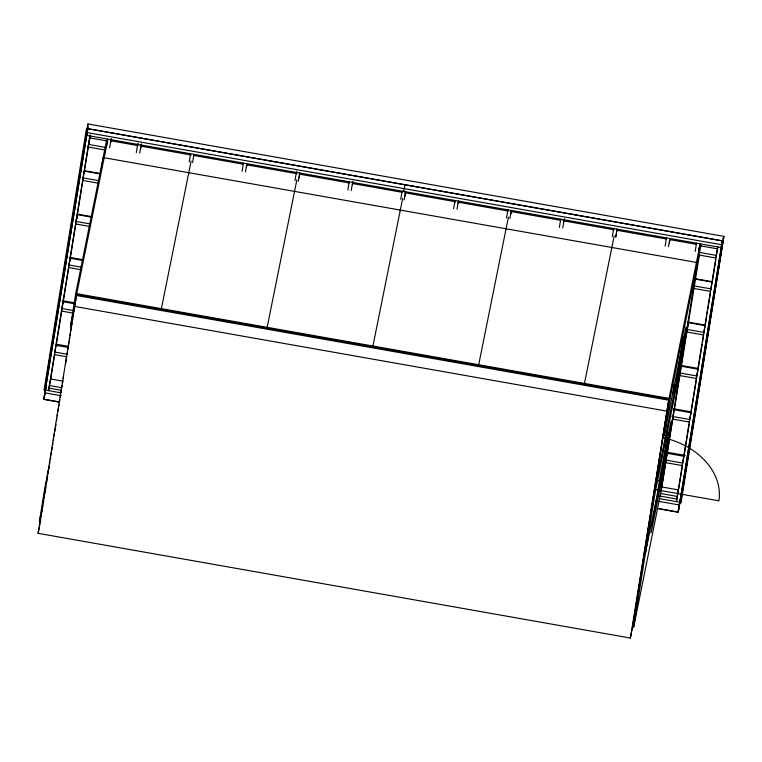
<?xml version="1.0" encoding="UTF-8"?>
<svg xmlns="http://www.w3.org/2000/svg" width="762" height="762" viewBox="0 0 762 762"><rect width="100%" height="100%" fill="white"/><g stroke="black" fill="none" stroke-linecap="round" stroke-linejoin="round"><path stroke-width="1.14" d="M58.988 402.107L43.767 399.402L45.158 390.906M58.131 401.698L44.072 399.193L45.406 391.039M659.263 508.654L678.009 511.997L679.066 505.397M678.218 512.293L680.133 501.11L678.218 512.293L657.149 508.549M43.767 399.402L45.682 388.22L45.434 389.439M44.977 394.287L45.349 391.954M62.922 381.152L50.711 378.99L49.397 385.524L48.978 388.115L61.198 390.277M68.38 347.482L56.169 345.329L54.816 352.073L54.416 354.606L66.627 356.768M74.333 303.743L63.227 301.781L61.874 308.524L61.474 311.058L72.581 313.02M82.506 260.394L70.285 258.232L68.932 264.986L68.532 267.51L80.753 269.672M62.96 303.467L63.227 301.781M91.783 217.237L77.343 214.684L75.99 221.437L75.59 223.961L90.03 226.514M69.885 260.756L70.285 258.232M107.566 141.027L89.792 137.884L88.068 147.009L104.727 149.952M99.955 173.888L84.401 171.136L83.048 177.889L82.648 180.413L98.203 183.166M84.134 172.822L84.401 171.136M89.525 139.617L89.792 137.884M40.376 522.208L39.367 522.027L44.644 488.823L49.111 466.668M71.466 326.879L70.456 326.698L75.733 293.494L106.67 140.065L107.69 140.246L76.752 293.675L73.838 311.706M38.1 533.333L76.419 295.494L668.712 400.193L630.384 638.042L38.1 533.333L39.195 527.904M40.472 521.351L40.853 518.951M41.177 516.903L41.596 514.274M41.91 512.331L42.339 509.597M42.653 507.635L43.082 504.911M43.405 502.939L43.834 500.234M44.148 498.234L44.577 495.557M44.929 493.586L45.32 490.871M45.691 488.537L46.063 486.194M46.434 483.851L47.701 475.926M48.073 473.593L48.444 471.221M48.816 468.887L49.235 466.306M49.568 464.191L49.978 461.629M50.387 459.657L50.721 456.943M51.13 454.952L51.464 452.266M51.883 450.256L52.207 447.589M52.626 445.56L52.959 442.903M53.33 440.569L53.702 438.226M54.054 435.997L54.445 433.549M54.874 431.463L55.188 428.863M55.616 426.768L55.931 424.186M56.483 420.729L56.864 418.376M57.236 416.023L57.607 413.652M57.979 411.328L58.36 408.975M58.731 406.641L59.103 404.279M59.474 401.955L59.855 399.574M60.293 397.402L60.598 394.878M61.036 392.706L61.351 390.182M61.789 388.01L62.093 385.477M62.532 383.315L62.846 380.781M63.284 378.609L63.589 376.085M65.456 364.35L66.732 356.33M67.113 353.987L67.523 351.415M67.856 349.31L68.266 346.71M68.599 344.634L69.018 342.014M69.342 339.947L69.761 337.318M70.085 335.27L70.514 332.613M70.837 330.594L71.257 327.917M71.58 325.907L71.999 323.24M72.361 320.964L72.752 318.545M73.104 316.335L73.495 313.839M101.289 169.259L101.66 166.916M102.032 164.573L103.146 157.553L697.468 262.614L661.092 491.147M161.239 309.41L191.129 161.03M188.652 173.469L188.776 172.688M267.005 328.108L296.894 179.727M372.77 346.805L402.66 198.425M400.183 210.864L400.307 210.083M478.536 365.503L508.425 217.122M584.302 384.2L614.191 235.82M611.715 248.26L611.838 247.479M632.584 627.164L669.036 398.383L699.973 244.954L700.992 245.126L670.055 398.555L664.15 435.654L663.14 435.473M633.022 624.992L667.722 406.975M667.912 405.803L668.264 403.574M632.67 626.907L633.679 627.088L654.863 494.014L676.789 385.258L686.076 326.898L664.15 435.654M674.303 385.61L672.951 393.83L673.17 392.744M660.463 481.289L667.474 437.283M667.807 435.159L668.207 432.645M675.742 385.315L683.466 336.785M661.521 481.184L671.017 421.529L660.606 473.183L651.11 532.848L661.521 481.184L658.254 480.612M699.849 245.726L699.973 244.954M660.778 486.775L678.551 489.918L676.818 499.034L659.054 495.891M667.331 453.361L683.99 456.314L682.238 465.592L664.474 462.448M674.389 409.813L691.048 412.766L689.296 422.043L672.646 419.1M680.342 366.074L698.106 369.218L696.363 378.495L679.704 375.552M687.4 322.526L705.174 325.669L703.421 334.947L685.648 331.803M712.003 283.245L710.479 291.398L692.706 288.255M717.404 249.955L715.889 257.994L699.24 255.051M678.542 509.426L679.847 501.263L679.342 503.844M680.666 501.777L722.947 240.973L87.039 128.559L86.354 129.283L44.072 390.087L44.758 389.363L87.992 123.958L723.9 236.372L680.666 501.777L681.018 502.682L723.9 236.372M87.992 123.958L44.758 389.363M61.122 395.716L44.729 392.821L88.125 126.74M45.93 387.001L87.935 127.921M89.859 135.931L48.568 390.639L49.282 387.153M50.53 380.133L54.712 354.311M56.045 346.091L61.751 310.877M62.894 303.838L68.79 267.452M69.742 261.585L75.829 224.018M76.591 219.323L83.068 179.413M84.201 172.374L88.392 146.552M88.773 144.209L89.154 141.856M89.535 139.513L90.297 134.817M104.404 154.048L104.785 151.714M106.289 147.285L107.623 139.075M109.68 147.885L111.004 139.675M110.881 142.075L111.452 138.551M136.331 152.6L137.665 144.38M137.722 145.609L138.103 143.266M139.713 153.2L141.046 144.98M140.722 148.561L141.484 143.866M189.214 161.944L190.548 153.734M192.595 162.544L193.929 154.324M242.097 171.298L243.43 163.078M245.478 171.898L246.812 163.678M246.488 167.259L247.059 163.735M294.98 180.642L296.313 172.431M296.37 173.66L296.751 171.307M298.361 181.242L299.695 173.022M299.18 177.775L299.942 173.079M347.863 189.995L349.196 181.775M351.244 190.586L352.577 182.375M352.444 184.775L353.016 181.261M400.745 199.339L402.079 191.119M403.765 191.424L404.936 185.156M404.127 199.939L405.46 191.719M404.946 196.472L405.708 191.776M453.628 208.693L454.962 200.473M454.828 202.873L455.209 200.53M457.01 209.283L458.343 201.073M458.21 203.473L458.591 201.13M506.511 218.037L507.844 209.817M509.892 218.637L511.226 210.417M510.902 213.998L511.473 210.474M559.394 227.381L560.727 219.17M562.775 227.981L564.109 219.77M564.166 220.999L564.547 218.646M612.277 236.734L613.61 228.514M615.658 237.334L616.991 229.114M616.096 236.22L616.477 233.867M616.858 231.524L617.239 229.172M665.159 246.078L666.493 237.868M668.541 246.678L669.874 238.468M669.36 243.221L670.122 238.525M695.192 251.393L696.525 243.173M698.583 251.993L699.907 243.773M699.783 246.183L700.164 243.83M672.894 418.433L661.187 490.671L633.679 627.088M673.275 416.109L673.656 413.776M699.478 254.451L674.027 411.442L667.36 444.551L666.34 444.37M717.68 246.917L676.389 501.625L676.866 499.301M678.732 488.766L682.342 466.468M684.057 455.905L689.2 424.215M690.905 413.652L696.62 378.438M698.144 369.046L702.135 344.395M702.516 342.052L703.659 335.004M705.374 324.441L706.707 316.22M707.079 313.877L707.46 311.534M707.841 309.182L710.508 292.751M712.413 281.016L715.832 259.88M717.547 249.317L717.928 246.974M658.244 501.272L679.323 504.996L722.233 241.249M680.523 499.186L722.338 241.268M45.853 387.391L45.644 388.544L46.082 386.277L44.729 392.821M680.447 499.577L680.237 500.729L681.619 497.176M45.672 389.63L45.901 388.458M76.495 219.466L76.943 217.208M70.456 326.698L72.8 315.039M39.367 522.027L40.767 515.055M39.634 525.723L40.072 523.551M698.973 250.079L699.411 247.907M667.493 408.394L668.379 403.479M663.778 431.74L665.597 422.196M663.369 434.33L664.769 427.377M665.236 425.072L665.702 422.748M675.789 385.029L653.844 493.833L654.863 494.014M653.663 495.29L654.834 489.499M655.301 487.185L655.768 484.87M688.153 324.355L680.247 363.541L679.237 363.36M653.482 496.729L654.882 489.776M651.291 510.207L653.386 499.786M651.348 510.483L651.815 508.168M652.282 505.854L652.748 503.539M648.938 525.266L650.291 518.036M650.758 515.722L651.224 513.407M648.3 529.009L650.396 518.598M644.423 553.336L646.519 542.677M646.919 540.429L647.376 538.134M656.939 496.205L645.414 553.355L644.404 553.174M638.385 591.264L640.432 580.568M652.577 520.37L660.511 481.003M637.975 593.865L639.613 585.759M640.08 583.444L640.547 581.12M635.375 611.143L635.841 608.828M633.822 619.382L635.889 609.105M630.384 638.042L633.603 622.259M87.668 129.521L86.468 135.331L721.062 247.517L722.262 241.706M74.057 213.493L74.209 212.769M67.027 256.87L67.18 256.146M46.139 385.391L45.177 390.039L60.398 392.735M722.719 238.925L722.862 238.201M715.68 282.302L715.832 281.578M708.65 325.679L708.803 324.955M701.621 369.056L701.773 368.332M694.592 412.433L694.734 411.709M687.553 455.809L687.705 455.085M680.971 496.414L679.771 502.225L659.873 498.7M679.323 504.996L680.676 498.462M44.415 397.793L44.072 399.193M678.361 510.597L678.056 511.921M87.039 128.559L722.947 240.973M86.916 132.559L721.519 244.735M111.166 140.865L137.827 145.571M140.141 145.99L191.138 155M193.462 155.41L243.44 164.249M246.926 164.859L296.904 173.698M299.228 174.107L349.206 182.947M352.692 183.556L402.669 192.395M404.993 192.805L454.971 201.635M458.457 202.254L508.435 211.093M510.759 211.503L560.737 220.332M563.061 220.751L614.201 229.791M616.525 230.2L666.359 239.011M669.846 239.62L696.497 244.335M700.964 245.926L717.623 248.869M88.478 144.418L105.137 147.361M699.649 252.451L716.309 255.394M84.572 170.736L99.784 173.431M694.763 278.606L712.194 281.683M695.573 279.178L712.232 282.121M83.048 177.889L98.603 180.632M694.22 285.921L710.879 288.874M77.543 214.112L91.583 216.599M687.619 321.964L705.164 325.06M75.99 221.437L90.43 223.99M687.162 329.47L703.821 332.423M69.352 257.289L82.22 259.556M680.58 365.341L698.135 368.437M68.932 264.986L81.153 267.138M678.99 372.828L696.763 375.961M673.532 384.629L676.789 385.258M75.733 293.494L670.055 398.555M76.629 294.456L668.912 399.155M62.322 300.666L75.19 302.933M673.551 408.718L691.105 411.813M74.228 306.362L666.512 411.07M61.874 308.524L72.981 310.496M671.932 416.376L689.696 419.51M56.445 344.243L68.151 346.31M666.636 452.114L685.228 455.4M54.816 352.073L67.027 354.235M665.978 460.115L682.638 463.058M654.71 489.48L718.899 500.824A68.751 52.511 11.4 0 0 662.778 437.626M660.578 493.49L677.227 496.443M49.397 385.524L61.608 387.677M44.644 488.823L45.663 489.004"/></g></svg>
